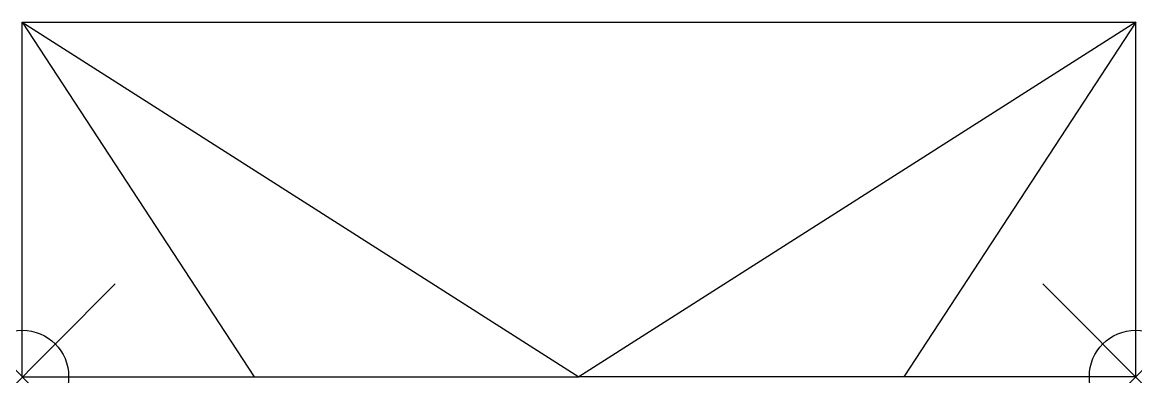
# Model space of a CAD drawing. Header units: inches. Extents: x 0 to 12, y 0 to 3.8.
import ezdxf

# ---------------------------------------------------------------- set-up
doc = ezdxf.new("R2010")
doc.units = ezdxf.units.IN
doc.header["$MEASUREMENT"] = 0
doc.header["$PDMODE"] = 35

msp = doc.modelspace()

# ---------------------------------------------------------------- linework, layer by layer
at = {"linetype": 'Continuous'}
for p, q in [((0, 0), (0, 3.817)), ((0, 3.817), (2.5, 0)), ((0, 3.817), (6, 0)), ((0, 3.817), (12, 3.817)), ((12, 3.817), (6, 0)), ((12, 3.817), (9.5, 0)), ((12, 0), (12, 3.817)), ((0, 0), (2.5, 0)), ((2.5, 0), (6, 0)), ((9.5, 0), (6, 0)), ((12, 0), (9.5, 0))]:
    msp.add_line(p, q, dxfattribs=at)
for p in [(0, 0), (12, 0)]:
    msp.add_point(p, dxfattribs=at)

doc.saveas('drawing.dxf')
